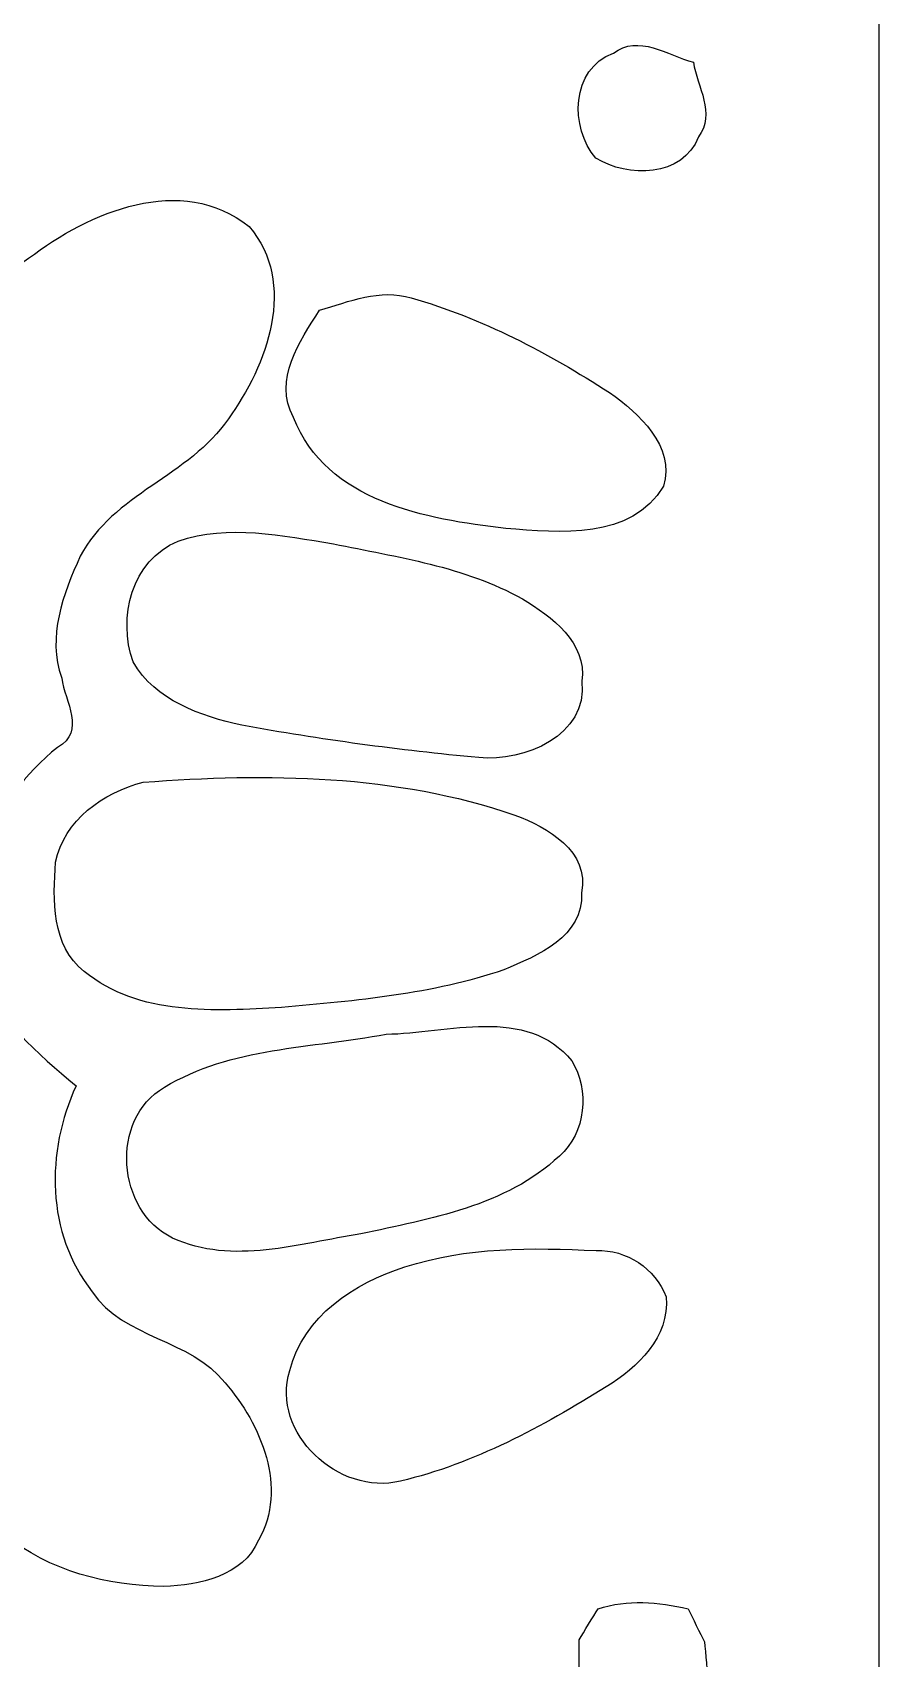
# Model space of a CAD drawing. Header units: centimetres. Extents: x -9.7 to 9.7, y -12.7 to 12.7.
# Drawn here: x 7.446 to 9.725, y -4.422 to -0.056 of the extents above; entities that cross this region are included whole.
import ezdxf

# ---------------------------------------------------------------- set-up
doc = ezdxf.new("R2010")
doc.units = ezdxf.units.CM
doc.header["$MEASUREMENT"] = 0
doc.layers.add('Camada 1', color=7, linetype='Continuous')

msp = doc.modelspace()

# ---------------------------------------------------------------- linework, layer by layer
at = {"layer": 'Camada 1', "color": 156}
for points, knots in [([(-9.68868, 12.45199), (-9.68833, 12.52537), (-9.68587, 12.59874), (-9.68304, 12.67177), (-9.68304, 12.67177), (-3.21734, 12.67248), (3.24872, 12.67142), (9.71444, 12.67213), (9.71444, 12.67213), (9.72326, 8.92986), (9.71585, 5.18724), (9.71832, 1.44463), (9.71832, 1.44463), (9.71832, -2.53012), (9.71832, -6.50451), (9.71832, -10.47925), (9.71832, -10.47925), (9.71515, -11.21974), (9.72467, -11.96057), (9.71337, -12.70105), (9.71337, -12.70105), (6.08717, -12.70034), (2.46097, -12.70105), (-1.16557, -12.7007), (-1.16557, -12.7007), (-4.00507, -12.69787), (-6.84494, -12.70669), (-9.6848, -12.69646), (-9.6848, -12.69646), (-9.69433, -8.79333), (-9.68587, -4.8902), (-9.68868, -0.98743), (-9.68868, -0.98743), (-9.68868, 3.4925), (-9.68868, 7.97242), (-9.68868, 12.45199)], [0, 0, 0, 0, 0.1, 0.1, 0.1, 0.1, 0.2, 0.2, 0.2, 0.2, 0.3, 0.3, 0.3, 0.3, 0.4, 0.4, 0.4, 0.4, 0.5, 0.5, 0.5, 0.5, 0.6, 0.6, 0.6, 0.6, 0.7, 0.7, 0.7, 0.7, 0.8, 0.8, 0.8, 0.8, 1, 1, 1, 1]), ([(9.00499, -0.11148), (9.00499, -0.11148), (9.00499, -0.11148), (9.00499, -0.11148), (9.00499, -0.11148), (8.8907, -0.15275), (8.88717, -0.31114), (8.95809, -0.39299), (8.95809, -0.39299), (9.04275, -0.44696), (9.19232, -0.44484), (9.23325, -0.33619), (9.23325, -0.33619), (9.27981, -0.2741), (9.23042, -0.20109), (9.21985, -0.13545), (9.21985, -0.13545), (9.15, -0.11782), (9.07274, -0.05891), (9.00499, -0.11148)], [0, 0, 0, 0, 0.1666667, 0.1666667, 0.1666667, 0.1666667, 0.3333333, 0.3333333, 0.3333333, 0.3333333, 0.5, 0.5, 0.5, 0.5, 0.6666667, 0.6666667, 0.6666667, 0.6666667, 1, 1, 1, 1]), ([(7.43513, -0.66216), (7.43513, -0.66216), (7.43513, -0.66216), (7.43513, -0.66216), (7.43513, -0.66216), (7.29368, -0.75388), (7.24252, -0.92216), (7.20266, -1.07597), (7.20266, -1.07597), (7.10282, -1.14723), (6.98534, -1.20438), (6.92431, -1.31655), (6.92431, -1.31655), (6.82378, -1.47002), (6.80437, -1.6637), (6.85694, -1.83797), (6.85694, -1.83797), (6.66679, -2.01224), (6.53767, -2.27824), (6.60188, -2.53858), (6.60188, -2.53858), (6.62586, -2.68427), (6.72782, -2.79717), (6.83294, -2.89418), (6.83294, -2.89418), (6.73698, -3.20533), (6.86752, -3.59903), (7.1896, -3.71651), (7.1896, -3.71651), (7.23087, -3.84844), (7.26546, -3.99274), (7.37198, -4.08975), (7.37198, -4.08975), (7.48946, -4.18853), (7.6475, -4.22663), (7.7985, -4.22909), (7.7985, -4.22909), (7.89269, -4.22592), (8.01051, -4.20122), (8.05249, -4.10457), (8.05249, -4.10457), (8.13152, -3.96487), (8.05921, -3.79306), (7.96288, -3.68229), (7.96288, -3.68229), (7.86977, -3.56305), (7.6909, -3.56446), (7.60623, -3.43746), (7.60623, -3.43746), (7.48171, -3.28153), (7.48135, -3.06034), (7.5625, -2.88466), (7.5625, -2.88466), (7.46018, -2.79752), (7.34625, -2.70651), (7.31061, -2.56998), (7.31061, -2.56998), (7.22841, -2.35232), (7.34024, -2.11384), (7.51309, -1.97555), (7.51309, -1.97555), (7.5893, -1.93216), (7.53285, -1.85278), (7.52403, -1.78929), (7.52403, -1.78929), (7.48454, -1.67852), (7.52792, -1.56316), (7.57378, -1.46227), (7.57378, -1.46227), (7.66127, -1.29504), (7.86694, -1.24707), (7.97136, -1.09326), (7.97136, -1.09326), (8.07473, -0.95074), (8.15798, -0.72848), (8.0271, -0.57679), (8.0271, -0.57679), (7.84506, -0.4318), (7.59741, -0.53764), (7.43513, -0.66216)], [0, 0, 0, 0, 0.047619, 0.047619, 0.047619, 0.047619, 0.0952381, 0.0952381, 0.0952381, 0.0952381, 0.1428571, 0.1428571, 0.1428571, 0.1428571, 0.1904762, 0.1904762, 0.1904762, 0.1904762, 0.2380952, 0.2380952, 0.2380952, 0.2380952, 0.2857143, 0.2857143, 0.2857143, 0.2857143, 0.3333333, 0.3333333, 0.3333333, 0.3333333, 0.3809524, 0.3809524, 0.3809524, 0.3809524, 0.4285714, 0.4285714, 0.4285714, 0.4285714, 0.4761905, 0.4761905, 0.4761905, 0.4761905, 0.5238095, 0.5238095, 0.5238095, 0.5238095, 0.5714286, 0.5714286, 0.5714286, 0.5714286, 0.6190476, 0.6190476, 0.6190476, 0.6190476, 0.6666667, 0.6666667, 0.6666667, 0.6666667, 0.7142857, 0.7142857, 0.7142857, 0.7142857, 0.7619048, 0.7619048, 0.7619048, 0.7619048, 0.8095238, 0.8095238, 0.8095238, 0.8095238, 0.8571429, 0.8571429, 0.8571429, 0.8571429, 0.9047619, 0.9047619, 0.9047619, 0.9047619, 1, 1, 1, 1]), ([(8.21619, -0.80151), (8.21619, -0.80151), (8.21619, -0.80151), (8.21619, -0.80151), (8.21619, -0.80151), (8.16222, -0.88652), (8.09201, -0.98636), (8.14599, -1.08973), (8.14599, -1.08973), (8.23489, -1.31621), (8.50229, -1.36313), (8.71607, -1.38747), (8.71607, -1.38747), (8.8593, -1.39982), (9.05403, -1.41817), (9.1394, -1.27423), (9.1394, -1.27423), (9.17115, -1.16557), (9.07379, -1.07914), (8.99442, -1.0227), (8.99442, -1.0227), (8.82931, -0.91617), (8.65258, -0.82232), (8.46242, -0.7687), (8.46242, -0.7687), (8.37847, -0.74295), (8.29556, -0.77857), (8.21619, -0.80151)], [0, 0, 0, 0, 0.125, 0.125, 0.125, 0.125, 0.25, 0.25, 0.25, 0.25, 0.375, 0.375, 0.375, 0.375, 0.5, 0.5, 0.5, 0.5, 0.625, 0.625, 0.625, 0.625, 0.75, 0.75, 0.75, 0.75, 1, 1, 1, 1]), ([(7.83624, -1.42205), (7.83624, -1.42205), (7.83624, -1.42205), (7.83624, -1.42205), (7.83624, -1.42205), (7.71136, -1.47319), (7.67396, -1.62701), (7.7156, -1.74625), (7.7156, -1.74625), (7.77558, -1.84962), (7.89693, -1.89159), (8.0077, -1.91628), (8.0077, -1.91628), (8.21831, -1.95438), (8.43068, -1.98332), (8.6434, -2.00306), (8.6434, -2.00306), (8.76511, -2.01541), (8.93692, -1.9438), (8.92069, -1.79811), (8.92069, -1.79811), (8.93444, -1.69298), (8.83884, -1.62453), (8.76087, -1.57656), (8.76087, -1.57656), (8.60531, -1.48978), (8.42539, -1.46473), (8.25358, -1.42875), (8.25358, -1.42875), (8.11635, -1.40687), (7.9717, -1.37478), (7.83624, -1.42205)], [0, 0, 0, 0, 0.1111111, 0.1111111, 0.1111111, 0.1111111, 0.2222222, 0.2222222, 0.2222222, 0.2222222, 0.3333333, 0.3333333, 0.3333333, 0.3333333, 0.4444444, 0.4444444, 0.4444444, 0.4444444, 0.5555556, 0.5555556, 0.5555556, 0.5555556, 0.6666667, 0.6666667, 0.6666667, 0.6666667, 0.7777778, 0.7777778, 0.7777778, 0.7777778, 1, 1, 1, 1]), ([(7.74276, -2.06903), (7.74276, -2.06903), (7.74276, -2.06903), (7.74276, -2.06903), (7.74276, -2.06903), (7.63656, -2.09656), (7.52968, -2.17063), (7.5078, -2.28423), (7.5078, -2.28423), (7.50005, -2.38371), (7.49652, -2.5093), (7.58437, -2.57703), (7.58437, -2.57703), (7.73148, -2.69769), (7.93537, -2.68393), (8.11388, -2.67441), (8.11388, -2.67441), (8.31461, -2.6557), (8.51887, -2.63877), (8.71078, -2.57315), (8.71078, -2.57315), (8.80039, -2.53505), (8.92598, -2.48355), (8.91928, -2.36607), (8.91928, -2.36607), (8.94257, -2.2546), (8.82791, -2.19039), (8.74077, -2.15759), (8.74077, -2.15759), (8.42115, -2.04681), (8.07578, -2.04435), (7.74276, -2.06903)], [0, 0, 0, 0, 0.1111111, 0.1111111, 0.1111111, 0.1111111, 0.2222222, 0.2222222, 0.2222222, 0.2222222, 0.3333333, 0.3333333, 0.3333333, 0.3333333, 0.4444444, 0.4444444, 0.4444444, 0.4444444, 0.5555556, 0.5555556, 0.5555556, 0.5555556, 0.6666667, 0.6666667, 0.6666667, 0.6666667, 0.7777778, 0.7777778, 0.7777778, 0.7777778, 1, 1, 1, 1]), ([(8.3947, -2.74567), (8.3947, -2.74567), (8.3947, -2.74567), (8.3947, -2.74567), (8.3947, -2.74567), (8.19538, -2.78377), (7.97772, -2.77988), (7.79955, -2.88854), (7.79955, -2.88854), (7.65245, -2.9739), (7.6715, -3.22085), (7.82143, -3.29318), (7.82143, -3.29318), (7.98264, -3.36727), (8.16186, -3.30763), (8.32731, -3.28224), (8.32731, -3.28224), (8.51288, -3.24131), (8.71643, -3.20815), (8.86001, -3.07304), (8.86001, -3.07304), (8.93127, -3.01237), (8.94184, -2.89382), (8.89353, -2.81763), (8.89353, -2.81763), (8.77252, -2.66805), (8.55839, -2.74355), (8.3947, -2.74567)], [0, 0, 0, 0, 0.125, 0.125, 0.125, 0.125, 0.25, 0.25, 0.25, 0.25, 0.375, 0.375, 0.375, 0.375, 0.5, 0.5, 0.5, 0.5, 0.625, 0.625, 0.625, 0.625, 0.75, 0.75, 0.75, 0.75, 1, 1, 1, 1]), ([(8.44515, -3.37078), (8.44515, -3.37078), (8.44515, -3.37078), (8.44515, -3.37078), (8.44515, -3.37078), (8.30932, -3.41347), (8.17316, -3.50343), (8.13611, -3.64912), (8.13611, -3.64912), (8.0846, -3.81776), (8.26805, -3.98604), (8.4335, -3.94616), (8.4335, -3.94616), (8.63141, -3.8989), (8.81415, -3.80047), (8.9856, -3.69288), (8.9856, -3.69288), (9.07026, -3.64101), (9.15634, -3.55988), (9.14646, -3.45086), (9.14646, -3.45086), (9.11823, -3.37502), (9.03958, -3.32351), (8.95914, -3.32705), (8.95914, -3.32705), (8.78733, -3.31857), (8.6106, -3.31716), (8.44515, -3.37078)], [0, 0, 0, 0, 0.125, 0.125, 0.125, 0.125, 0.25, 0.25, 0.25, 0.25, 0.375, 0.375, 0.375, 0.375, 0.5, 0.5, 0.5, 0.5, 0.625, 0.625, 0.625, 0.625, 0.75, 0.75, 0.75, 0.75, 1, 1, 1, 1]), ([(8.96372, -4.28871), (8.96372, -4.28871), (8.96372, -4.28871), (8.96372, -4.28871), (8.96372, -4.28871), (8.95103, -4.30954), (8.92598, -4.35115), (8.91329, -4.37198), (8.91329, -4.37198), (8.91329, -4.421), (8.91329, -4.47075), (8.91399, -4.52013), (8.91399, -4.52013), (8.97113, -4.55894), (9.02687, -4.62209), (9.10449, -4.60304), (9.10449, -4.60304), (9.17504, -4.60233), (9.21278, -4.53214), (9.26007, -4.4905), (9.26007, -4.4905), (9.25724, -4.46263), (9.2523, -4.40619), (9.24947, -4.37797), (9.24947, -4.37797), (9.23854, -4.35575), (9.21666, -4.31129), (9.20574, -4.28907), (9.20574, -4.28907), (9.12566, -4.26966), (9.04309, -4.26366), (8.96372, -4.28871)], [0, 0, 0, 0, 0.1111111, 0.1111111, 0.1111111, 0.1111111, 0.2222222, 0.2222222, 0.2222222, 0.2222222, 0.3333333, 0.3333333, 0.3333333, 0.3333333, 0.4444444, 0.4444444, 0.4444444, 0.4444444, 0.5555556, 0.5555556, 0.5555556, 0.5555556, 0.6666667, 0.6666667, 0.6666667, 0.6666667, 0.7777778, 0.7777778, 0.7777778, 0.7777778, 1, 1, 1, 1])]:
    msp.add_open_spline(points, degree=3, knots=knots, dxfattribs=at)

doc.saveas('drawing.dxf')
